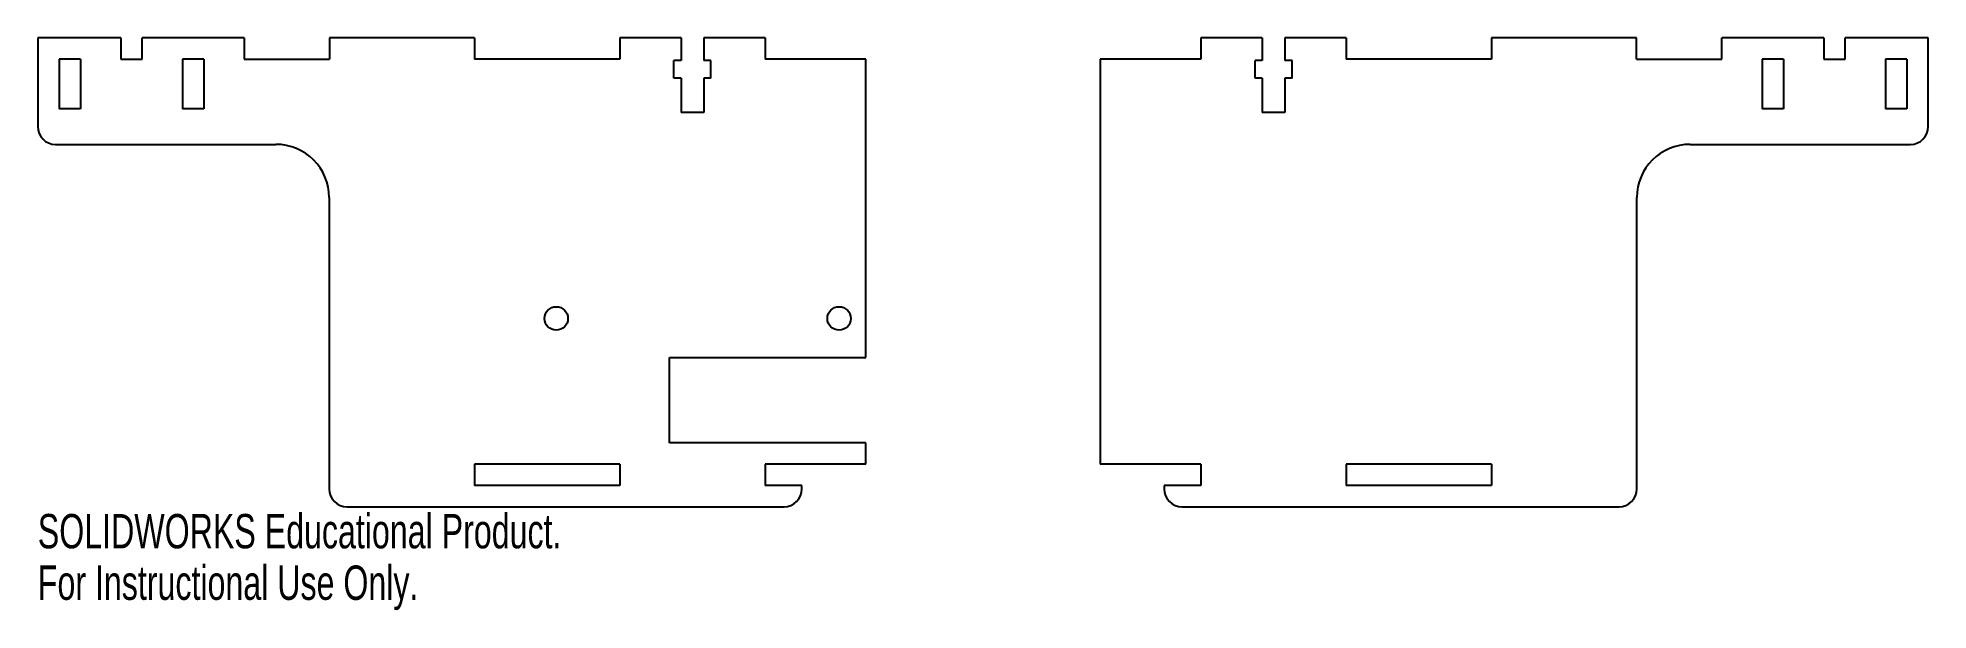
# Model space of a CAD drawing. Header units: millimetres. Extents: x -133 to 133, y -48 to 33.
import ezdxf

# ---------------------------------------------------------------- set-up
doc = ezdxf.new("R2010")
doc.units = ezdxf.units.MM
doc.styles.add('SLDTEXTSTYLE0', font='TXT', dxfattribs={"width": 0.7})

msp = doc.modelspace()

# ---------------------------------------------------------------- linework, layer by layer
at = {"color": 7, "linetype": 'Continuous', "lineweight": 25}
for p, q in [((-133, 33), (-133, 20.5)), ((-121.33, 33), (-133, 33)), ((-121.33, 33), (-121.33, 30)), ((-118.33, 30), (-118.33, 33)), ((-103.97, 33), (-118.33, 33)), ((-103.97, 33), (-103.97, 30)), ((-91.97, 33), (-91.97, 30)), ((-71.56, 33), (-91.97, 33)), ((-71.56, 33), (-71.56, 30)), ((-51.11, 33), (-51.11, 30)), ((-42.49, 33), (-51.11, 33)), ((-42.49, 33), (-42.49, 29.82)), ((-39.29, 33), (-39.29, 29.82)), ((-30.67, 33), (-39.29, 33)), ((-30.67, 33), (-30.67, 30)), ((30.67, 33), (30.67, 30)), ((39.29, 33), (30.67, 33)), ((39.29, 33), (39.29, 29.82)), ((42.49, 33), (42.49, 29.82)), ((51.11, 33), (42.49, 33)), ((51.11, 33), (51.11, 30)), ((71.56, 33), (71.56, 30)), ((91.97, 33), (71.56, 33)), ((91.97, 30), (91.97, 33)), ((103.97, 30), (103.97, 33)), ((118.33, 33), (103.97, 33)), ((118.33, 33), (118.33, 30)), ((121.33, 30), (121.33, 33)), ((133, 33), (121.33, 33)), ((133, 20.5), (133, 33)), ((-127, 30), (-130, 30)), ((-130, 30), (-130, 23)), ((-127, 30), (-127, 23)), ((-121.33, 30), (-118.33, 30)), ((-109.65, 30), (-112.65, 30)), ((-112.65, 30), (-112.65, 23)), ((-109.65, 30), (-109.65, 23)), ((-103.97, 30), (-91.97, 30)), ((-51.11, 30), (-71.56, 30)), ((-42.49, 29.82), (-43.49, 29.82)), ((-43.49, 27.32), (-43.49, 29.82)), ((-38.29, 29.82), (-39.29, 29.82)), ((-38.29, 27.32), (-38.29, 29.82)), ((-16.5, 30), (-30.67, 30)), ((-16.5, -12), (-16.5, 30)), ((16.5, 30), (16.5, -27)), ((30.67, 30), (16.5, 30)), ((39.29, 29.82), (38.29, 29.82)), ((38.29, 27.32), (38.29, 29.82)), ((43.49, 29.82), (42.49, 29.82)), ((43.49, 27.32), (43.49, 29.82)), ((71.56, 30), (51.11, 30)), ((91.97, 30), (103.97, 30)), ((112.65, 30), (109.65, 30)), ((109.65, 30), (109.65, 23)), ((112.65, 30), (112.65, 23)), ((118.33, 30), (121.33, 30)), ((130, 30), (127, 30)), ((127, 30), (127, 23)), ((130, 30), (130, 23)), ((-42.49, 27.32), (-43.49, 27.32)), ((-42.49, 27.32), (-42.49, 22.5)), ((-39.29, 27.32), (-39.29, 22.5)), ((-38.29, 27.32), (-39.29, 27.32)), ((39.29, 27.32), (38.29, 27.32)), ((39.29, 27.32), (39.29, 22.5)), ((42.49, 27.32), (42.49, 22.5)), ((43.49, 27.32), (42.49, 27.32)), ((-127, 23), (-130, 23)), ((-109.65, 23), (-112.65, 23)), ((-39.29, 22.5), (-42.49, 22.5)), ((42.49, 22.5), (39.29, 22.5)), ((112.65, 23), (109.65, 23)), ((130, 23), (127, 23)), ((-130.5, 18), (-99.5, 18)), ((99.5, 18), (130.5, 18)), ((-92, 10.5), (-92, -30.5)), ((92, -30.5), (92, 10.5)), ((-44.11, -12), (-16.5, -12)), ((-44.11, -24), (-44.11, -12)), ((-16.5, -24), (-44.11, -24)), ((-16.5, -27), (-16.5, -24)), ((-51.11, -27), (-71.56, -27)), ((-71.56, -27), (-71.56, -30)), ((-51.11, -27), (-51.11, -30)), ((-16.5, -27), (-30.67, -27)), ((-30.67, -27), (-30.67, -30)), ((30.67, -27), (16.5, -27)), ((30.67, -27), (30.67, -30)), ((71.56, -27), (51.11, -27)), ((51.11, -27), (51.11, -30)), ((71.56, -27), (71.56, -30)), ((-51.11, -30), (-71.56, -30)), ((-25.5, -30), (-30.67, -30)), ((-25.5, -30.5), (-25.5, -30)), ((25.5, -30), (25.5, -30.5)), ((30.67, -30), (25.5, -30)), ((71.56, -30), (51.11, -30)), ((-89.5, -33), (-28, -33)), ((28, -33), (89.5, -33))]:
    msp.add_line(p, q, dxfattribs=at)
for centre in [(-60.05, -6.5), (-20.25, -6.5)]:
    msp.add_circle(centre, 1.65, dxfattribs=at)
for centre, radius, start, end in [((-130.5, 20.5), 2.5, 180, 270), ((130.5, 20.5), 2.5, 270, 0), ((-99.5, 10.5), 7.5, 0, 90), ((99.5, 10.5), 7.5, 90, 180), ((-89.5, -30.5), 2.5, 180, 270), ((-28, -30.5), 2.5, 270, 0), ((28, -30.5), 2.5, 180, 270), ((89.5, -30.5), 2.5, 270, 0)]:
    msp.add_arc(centre, radius, start, end, dxfattribs=at)

# ---------------------------------------------------------------- texts
at = {"color": 7, "linetype": 'Continuous', "char_height": 4.8336, "attachment_point": 1, "style": 'SLDTEXTSTYLE0'}
for s, insert in [('SOLIDWORKS Educational Product.', (-133, -34.02)), ('For Instructional Use Only.', (-133, -41.27))]:
    msp.add_mtext(s, dxfattribs=dict(at, insert=insert))

doc.saveas('drawing.dxf')
